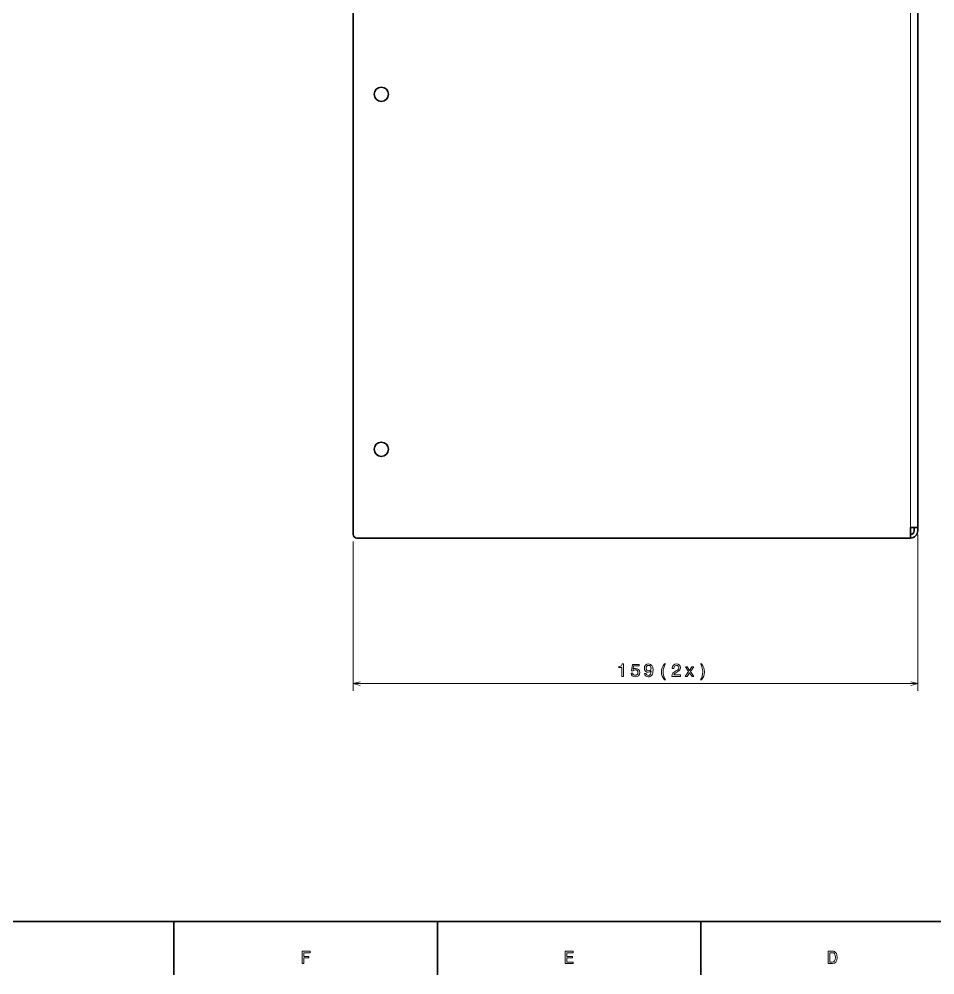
# Model space of a CAD drawing. Extents: x 0 to 1189, y 0 to 841.
# Drawn here: x 699.3 to 957.3, y 5 to 274.2 of the extents above; entities that cross this region are included whole.
import ezdxf

# ---------------------------------------------------------------- set-up
doc = ezdxf.new("R2010")
doc.units = 0

msp = doc.modelspace()

# ---------------------------------------------------------------- linework, layer by layer
at = {"color": 7, "lineweight": 35}
for p, q in [((793.409973, 129.070541), (793.409973, 534.070557)), ((952.409973, 534.070557), (952.409973, 131.070541)), ((949.409973, 128.070541), (794.409973, 128.070541)), ((20, 20), (1169, 20))]:
    msp.add_line(p, q, dxfattribs=at)
at = {"color": 7, "lineweight": 13}
for p, q in [((950.409973, 534.070557), (950.409973, 131.070541)), ((793.409973, 127.070541), (793.409973, 85.054352)), ((952.409973, 129.070541), (952.409973, 85.054352)), ((793.409973, 87.054352), (952.409973, 87.054352))]:
    msp.add_line(p, q, dxfattribs=at)
at = {"color": 7, "lineweight": 35, "ltscale": 0.075}
msp.add_line((950.409973, 131.070541), (950.409973, 128.070541), dxfattribs=at)
at = {"color": 7, "lineweight": 35, "ltscale": 0.05}
msp.add_line((950.409973, 131.070541), (952.409973, 131.070541), dxfattribs=at)
at = {"color": 7, "lineweight": 35, "ltscale": 0.025}
for p, q in [((951.409973, 131.070541), (951.409973, 130.070541)), ((952.409973, 131.070541), (952.409973, 130.070541)), ((950.409973, 128.070541), (949.409973, 128.070541))]:
    msp.add_line(p, q, dxfattribs=at)
at = {"color": 7, "lineweight": 35, "ltscale": 0.375}
for p, q in [((742.900024, 20), (742.900024, 5)), ((817.099976, 20), (817.099976, 5)), ((891.299988, 20), (891.299988, 5))]:
    msp.add_line(p, q, dxfattribs=at)
at = {"color": 7, "lineweight": 13}
for points in [[(869.083191, 89.054352), (869.542114, 89.054352), (869.542114, 92.579567), (869.199158, 92.579567), (869.108398, 92.271927), (868.926819, 92.065155), (868.649475, 91.944122), (868.266174, 91.903778), (868.266174, 91.545708), (869.083191, 91.545708)], [(871.659241, 89.967178), (871.770203, 89.553635), (872.017334, 89.230865), (872.380432, 89.029137), (872.844421, 88.953491), (873.35376, 89.044266), (873.752197, 89.291382), (874.004333, 89.684753), (874.100159, 90.189079), (874.014465, 90.658096), (873.772339, 91.026253), (873.394104, 91.26329), (872.904907, 91.349022), (872.526672, 91.288498), (872.234192, 91.12207), (872.375366, 92.065155), (873.908508, 92.065155), (873.908508, 92.478699), (872.037476, 92.478699), (871.760132, 90.622795), (872.163574, 90.622795), (872.456055, 90.859833), (872.829285, 90.945557), (873.152039, 90.890091), (873.39917, 90.728699), (873.555481, 90.481583), (873.610962, 90.163864), (873.555481, 89.846138), (873.394104, 89.599022), (873.147034, 89.44268), (872.829285, 89.387207), (872.562012, 89.422508), (872.355225, 89.538498), (872.203918, 89.720062), (872.128296, 89.967178)], [(875.435608, 89.921783), (875.511292, 89.523376), (875.728149, 89.215736), (876.071045, 89.024094), (876.524963, 88.953491), (876.82251, 88.988785), (877.089783, 89.079567), (877.316772, 89.235909), (877.508362, 89.457809), (877.659668, 89.735184), (877.77063, 90.078125), (877.836182, 90.471497), (877.861389, 90.925385), (877.775696, 91.63649), (877.528564, 92.155937), (877.135193, 92.468613), (876.595581, 92.579567), (876.101318, 92.488785), (875.728149, 92.246719), (875.486084, 91.87352), (875.405334, 91.404495), (875.486084, 90.920349), (875.723083, 90.552185), (876.076111, 90.320206), (876.524963, 90.244553), (876.999023, 90.340378), (877.357117, 90.632881), (877.276428, 90.073082), (877.11499, 89.674667), (876.86792, 89.437637), (876.530029, 89.361984), (876.267761, 89.397293), (876.076111, 89.50824), (875.950012, 89.684753), (875.899597, 89.921783)], [(875.894531, 91.409538), (875.945007, 91.722214), (876.086182, 91.969337), (876.308105, 92.125679), (876.595581, 92.181152), (876.893127, 92.125679), (877.120056, 91.969337), (877.261292, 91.727264), (877.316772, 91.414581), (877.261292, 91.096863), (877.120056, 90.859833), (876.888062, 90.713577), (876.580444, 90.663147), (876.30304, 90.713577), (876.086182, 90.859833), (875.945007, 91.091812)], [(881.050171, 88.081009), (881.36792, 88.081009), (881.080444, 88.615585), (880.878723, 89.175385), (880.752625, 89.765442), (880.71228, 90.36055), (880.752625, 90.95565), (880.878723, 91.540665), (881.080444, 92.105499), (881.36792, 92.640091), (881.050171, 92.640091), (880.682007, 92.085327), (880.424805, 91.535622), (880.273499, 90.960693), (880.228149, 90.36055), (880.273499, 89.755356), (880.424805, 89.185471), (880.682007, 88.635765)], [(883.1875, 89.054352), (885.59314, 89.054352), (885.59314, 89.488068), (883.691833, 89.488068), (883.797729, 89.725098), (883.979309, 89.921783), (884.539063, 90.279861), (884.836609, 90.431152), (885.169495, 90.64801), (885.406494, 90.900177), (885.542664, 91.197723), (885.59314, 91.535622), (885.507385, 91.959251), (885.270325, 92.292099), (884.907227, 92.503922), (884.438232, 92.579567), (883.954041, 92.493835), (883.585938, 92.256805), (883.348877, 91.878555), (883.268188, 91.37928), (883.268188, 91.30867), (883.727112, 91.30867), (883.727112, 91.349022), (883.772522, 91.691956), (883.908691, 91.944122), (884.125549, 92.105499), (884.413025, 92.16098), (884.705505, 92.11055), (884.922363, 91.984467), (885.063599, 91.787781), (885.114014, 91.540665), (885.078735, 91.30867), (884.98291, 91.111984), (884.821472, 90.940521), (884.599609, 90.789223), (884.302063, 90.627838), (883.8078, 90.315155), (883.459839, 89.982307), (883.253052, 89.578842), (883.1875, 89.069481)], [(887.432861, 89.054352), (888.128845, 90.108383), (888.844971, 89.054352), (889.379578, 89.054352), (888.411255, 90.451324), (889.324097, 91.762566), (888.809692, 91.762566), (888.149048, 90.779137), (887.488342, 91.762566), (886.963867, 91.762566), (887.861572, 90.446281), (886.913452, 89.054352)], [(891.526978, 88.081009), (891.890076, 88.635765), (892.147278, 89.185471), (892.298584, 89.755356), (892.348999, 90.36055), (892.298584, 90.960693), (892.147278, 91.535622), (891.890076, 92.085327), (891.526978, 92.640091), (891.209229, 92.640091), (891.491699, 92.105499), (891.69342, 91.540665), (891.814453, 90.95565), (891.859802, 90.36055), (891.814453, 89.765442), (891.69342, 89.175385), (891.486633, 88.615585), (891.209229, 88.081009)], [(778.966125, 8.166786), (779.435181, 8.166786), (779.435181, 9.775576), (780.907776, 9.775576), (780.907776, 10.194164), (779.435181, 10.194164), (779.435181, 11.243155), (781.245667, 11.243155), (781.245667, 11.666786), (778.966125, 11.666786)], [(853.14093, 8.166786), (855.359985, 8.166786), (855.359985, 8.590417), (853.604919, 8.590417), (853.604919, 9.775576), (855.168335, 9.775576), (855.168335, 10.194164), (853.604919, 10.194164), (853.604919, 11.243155), (855.319641, 11.243155), (855.319641, 11.666786), (853.14093, 11.666786)], [(928.394958, 11.666786), (927.22998, 11.666786), (927.22998, 8.166786), (928.394958, 8.166786), (928.944702, 8.277738), (929.35321, 8.615633), (929.605347, 9.165345), (929.696167, 9.916786), (929.615479, 10.683357), (929.514587, 10.98595), (929.373352, 11.228025), (928.964844, 11.555836), (928.697571, 11.636527)], [(928.35968, 11.248199), (928.742981, 11.17255), (929.005188, 10.940561), (929.16156, 10.527017), (929.211975, 9.916786), (929.156494, 9.326729), (929.000183, 8.913184), (928.73291, 8.666066), (928.35968, 8.585374), (927.699036, 8.585374), (927.699036, 11.248199)]]:
    msp.add_lwpolyline(points, close=True, dxfattribs=at)
for points in [[(795.341797, 87.571991), (793.409973, 87.054352), (795.341797, 86.536713)], [(950.478149, 86.536713), (952.409973, 87.054352), (950.478149, 87.571991)]]:
    msp.add_lwpolyline(points, dxfattribs=at)
at = {"color": 7, "lineweight": 35}
for centre in [(801.309998, 253.070557), (801.309998, 153.070541)]:
    msp.add_circle(centre, 2, dxfattribs=at)
for centre, radius, start, end in [((950.409973, 130.070541), 1, 269.999997, 360), ((950.409973, 130.070541), 2, 269.999997, 360), ((794.410095, 129.070663), 1.000026, 180.006962, 269.992798)]:
    msp.add_arc(centre, radius, start, end, dxfattribs=at)

doc.saveas('drawing.dxf')
